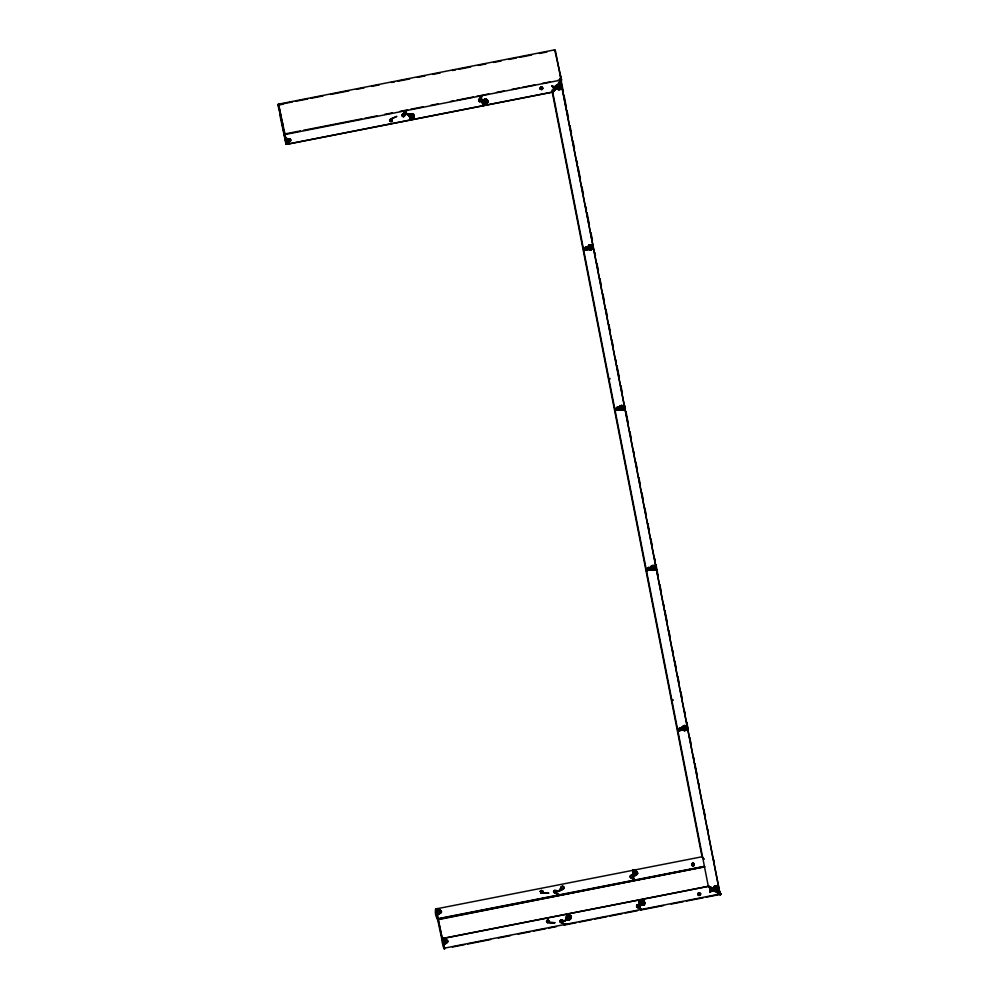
<?xml version="1.0" encoding="UTF-8"?>
<svg xmlns="http://www.w3.org/2000/svg" width="999" height="999" viewBox="0 0 999 999"><rect width="100%" height="100%" fill="white"/><g stroke="black" fill="none" stroke-linecap="round" stroke-linejoin="round"><path stroke-width="1.5" d="M485.439 99.65L487.337 100.637L487.524 102.76L486.538 103.834L483.791 103.409L485.064 99.688L486.55 101.798L485.589 102.76L484.19 100.462L485.789 100.549C487.387 103.584 478.708 103.284 484.715 99.251C491.845 98.676 484.59 108.804 482.942 101.698C489.835 96.179 487.524 109.291 483.179 101.848C484.303 95.916 491.158 103.584 485.264 104.046C480.194 103.159 485.901 96.591 487.637 101.311C482.13 109.278 482.854 93.431 486.226 102.41L485.177 102.76L484.115 101.111C484.79 97.59 488.499 102.735 485.189 102.835L484.053 100.137L487.637 101.311M644.205 901.036L642.732 903.745L641.146 902.559C647.889 898.9 638.186 908.665 642.182 900.898C646.453 903.158 639.223 905.181 641.857 901.435C644.605 901.11 645.829 904.132 643.056 905.219C633.054 903.745 648.801 894.642 641.395 905.144M651.036 567.569L652.672 567.869L652.11 568.668C649.625 568.768 651.71 566.108 653.134 565.996C651.098 573.726 653.945 563.948 654.894 566.57C656.231 567.857 655.094 570.304 653.421 570.254C646.078 567.032 659.24 563.573 654.133 570.054C645.654 569.667 658.004 561.913 654.632 569.842C652.097 571.965 649.225 567.257 652.297 565.996C654.407 564.485 653.084 569.38 654.033 568.194C655.369 566.096 651.523 566.196 652.022 567.844L653.084 569.143L651.336 569.817L648.788 567.37L646.503 570.766L650.349 569.13L652.622 570.354L654.645 569.954L655.644 568.868L653.458 566.982L651.872 567.157L652.584 566.071C655.506 566.021 653.184 571.278 651.997 567.732C652.097 563.898 656.368 568.306 653.171 569.068C650.386 568.881 653.621 564.348 653.92 567.207C654.457 571.453 649.313 565.896 655.057 566.158L653.146 567.569L651.773 565.659M487.524 102.447L484.403 102.135L486.451 103.534L486.051 102.41C487.262 97.74 482.117 102.235 485.739 102.398L486.401 100.849L484.865 100L484.153 100.924L485.077 102.298C488.861 98.377 480.669 101.611 486.126 102.422C486.725 104.608 486.338 96.254 486.088 102.085L483.341 102.76L483.716 103.584L483.341 102.76L485.814 99.675L486.488 101.848L485.277 102.697L486.501 101.361L487.649 102.41L486.051 102.298L485.951 99.101L484.19 101.399L485.589 102.76L482.942 101.698M640.047 901.685C638.923 902.884 642.107 901.66 641.708 903.645C642.981 902.434 644.58 905.918 642.569 903.72L641.208 902.934L641.52 901.298L643.456 902.484C640.159 905.743 641.957 897.477 644.005 902.035L642.195 903.208L639.884 902.434L640.147 904.07C641.395 895.466 648.388 906.655 641.021 904.957C639.085 903.633 640.821 899.325 642.532 902.621C645.766 900.673 636.65 901.56 640.871 904.595C642.157 905.818 644.542 904.919 644.667 903.158C643.506 896.64 636.101 905.444 642.981 903.071C644.617 901.423 641.008 899.924 641.071 902.234L642.145 903.958C644.967 898.938 638.948 904.982 643.456 902.959L643.319 901.797C632.854 900.823 648.925 910.638 643.718 900.636M642.394 900.773L642.719 901.36C640.946 900.261 640.859 904.083 642.782 903.883L643.381 902.06L642.182 900.898C640.484 902.547 644.542 907.354 640.297 903.883C642.27 903.071 640.359 900.773 642.844 901.098L643.319 902.921L640.509 903.546L640.846 904.12C643.93 904.919 644.979 902.646 642.332 905.019C643.456 905.231 645.953 901.11 643.319 901.947C641.37 900.174 640.571 904.882 643.044 903.208L642.769 900.798L643.506 902.921L642.694 903.508C640.384 903.87 641.37 901.073 643.131 900.886L642.544 903.883L641.37 903.408L641.383 900.336L643.344 901.947L641.52 904.794C638.711 903.833 642.207 903.208 641.233 901.523L643.344 901.91L642.307 903.745L641.146 901.835L643.481 901.036L642.457 902.509M486.663 99.4L485.989 100.449C483.254 99.276 480.144 100.612 486.476 101.224L486.051 102.41L484.752 102.522L484.428 99.213C489.398 102.797 482.455 102.447 485.539 100.337C488.224 103.222 482.292 102.672 485.214 99.775C487.912 100.499 484.915 104.758 484.29 101.249C484.89 99.888 488.186 100.624 487.425 102.185C486.813 103.509 485.139 105.22 483.578 103.059C487.987 101.036 484.802 99.151 483.254 102.46M566.758 918.493C564.972 915.733 570.167 914.372 569.53 917.507C566.495 919.829 568.468 912.312 569.755 917.781L569.405 918.193C564.148 917.606 571.565 912.524 570.953 917.994C569.855 921.99 564.085 917.906 567.494 915.559C577.122 914.984 564.647 924.787 567.082 915.983C576.735 912.849 565.584 926.747 566.645 915.771C569.642 911.962 573.813 919.092 568.993 919.779C564.622 918.68 569.293 917.282 570.941 915.996M591.758 245.279L592.869 248.426L590.809 249.7L590.372 248.401C582.767 243.494 599.113 245.841 590.372 249.663C588.374 247.327 587.849 245.092 588.673 249.038C591.708 251.785 593.119 246.741 589.61 248.651C585.164 239.373 600.024 251.398 588.523 249.275L586.001 246.915L583.716 250.312L589.922 248.976L588.886 247.74A1.548 1.523 -12 0 1 590.109 245.941C594.03 242.757 589.16 249.9 590.372 249.663C592.944 247.165 588.948 243.669 589.385 247.952L589.797 248.376C593.781 248.077 590.621 243.082 588.448 246.603C587.35 249.288 591.058 251.248 589.947 247.153M589.785 246.903C590.921 245.404 594.942 248.202 591.508 247.34L590.359 245.617C586.675 247.502 593.344 249.8 590.771 246.366C591.133 243.381 588.923 248.264 589.273 246.116C591.595 244.43 594.205 248.863 591.271 249.425C588.548 250.225 586.363 245.042 588.548 249.363L589.235 248.439M640.297 903.883L643.044 903.208L642.944 901.298L641.495 901.135C643.244 900.449 643.531 905.743 641.108 902.359L639.897 902.809L640.084 901.66M653.171 569.455L651.311 569.717C648.451 567.956 654.957 565.871 654.407 567.045C654.32 569.742 649.05 571.166 647.714 569.055L647.752 568.269L646.503 570.766L650.374 569.23L650.087 567.807L648.788 567.37L646.478 570.666L650.374 569.23C649.1 563.96 658.466 564.86 654.72 569.418C651.048 568.618 657.255 564.635 654.382 569.343L651.236 569.118M652.534 565.322C649.862 568.993 655.619 567.619 652.946 568.893C649.45 566.633 656.231 565.197 653.733 568.456L653.471 568.931C651.298 568.831 654.994 568.581 655.344 566.633L655.644 568.868L652.247 568.531L652.846 565.896C656.031 568.406 652.16 569.705 651.011 566.483M412.362 118.506C407.767 116.771 414.123 111.101 411.825 116.92L409.553 115.946L410.964 117.358C420.229 118.332 406.456 109.84 410.552 118.169C416.108 120.454 413.524 110.577 409.79 115.247C408.678 117.033 410.951 119.256 412.699 118.319C414.36 118.082 408.366 119.156 410.489 116.184C412.924 109.715 416.059 121.965 409.802 117.37M410.239 114.66L412.187 114.548L412.699 116.696C410.314 118.956 409.865 112.338 412.662 114.997C410.789 115.26 413.511 113.911 411.95 117.295L410.626 115.447L413.224 114.023C409.727 117.42 410.564 112.537 412.787 116.658C409.478 118.831 411.213 111.751 412.787 115.909L411.538 117.295L409.902 114.286L412.35 114.71L413.062 117.845L410.901 118.144L412.674 115.247C411.388 112.45 408.404 116.284 410.214 117.832C414.086 118.844 413.923 114.485 410.964 117.358L409.578 114.735M409.79 115.247C411.875 114.947 414.26 114.698 411.001 117.033C415.472 115.31 408.054 113.761 411.825 116.92L412.637 114.91L411.338 114.348C409.602 115.584 411.663 118.406 412.749 115.584L412.637 114.91C403.596 116.858 419.68 117.595 410.552 114.985C410.701 119.518 414.922 113.649 410.626 115.447C411.563 120.267 414.41 112.887 410.614 115.172C411.576 118.881 414.772 112.725 412.974 116.034M560.451 89.161C555.344 87.263 558.641 91.234 560.963 88.624C563.611 83.379 553.271 85.639 558.216 88.424C564.21 82.542 550.973 90.272 560.289 89.211C563.299 87.013 557.592 83.154 556.705 86.101C554.42 92.482 565.284 87.575 559.39 87.288C558.891 90.022 556.318 85.639 558.803 85.714C561.688 86.95 558.816 88.461 557.192 88.599C557.642 86.726 561.388 88.561 559.602 85.989C555.943 84.815 560.139 91.046 560.589 85.177C557.28 85.752 555.132 89.648 559.802 89.523C563.748 88.599 559.615 83.004 559.939 87.825M567.357 919.03C567.357 916.92 568.344 913.748 569.755 917.02L569.542 917.507C561.9 918.206 574.587 912.724 568.144 918.218L567.582 916.395L569.18 915.621L570.729 917.781L570.279 918.78L566.683 918.393M623.651 409.053L622.677 408.641L621.228 410.127L620.004 409.078L621.116 406.83L623.663 405.931C619.592 404.47 619.168 412.162 623.364 409.428C626.261 406.705 620.267 403.571 619.592 407.467C619.043 411.151 625.299 410.439 623.9 406.968C617.969 404.495 625.736 412.475 619.917 409.503L619.005 408.204C630.993 401.411 614.285 413.461 622.539 408.316C623.364 404.907 621.952 407.704 620.779 407.692C620.504 403.671 620.829 410.801 622.789 408.266C622.477 403.621 619.73 408.928 620.953 409.665C624.2 411.076 625.324 405.881 621.415 406.868L622.127 407.467L623.251 406.63L623.651 409.053C617.744 409.228 621.228 408.304 623.663 405.931L624.263 408.641C619.805 413.836 618.094 402.859 623.638 406.73C623.95 409.602 621.241 411.101 619.53 408.404C617.682 405.981 623.763 410.077 622.714 406.768L621.303 406.156M622.127 407.467C621.99 403.246 618.818 408.841 622.564 407.604C621.803 404.458 623.513 407.642 621.578 408.828C618.781 405.981 624.3 406.543 621.528 406.406C617.869 408.379 625.349 408.141 622.989 409.115C622.777 404.558 620.329 407.367 620.441 409.428M643.806 904.744L641.221 902.871C641.083 899.512 644.855 902.871 641.77 903.009M715.346 891.245L710.826 890.146L710.851 888.198L709.852 892.332L712.674 890.221L720.079 894.23L720.991 893.805L720.217 894.917C722.452 894.392 716.895 893.019 717.494 888.036L716.283 889.922L713.224 889.347L713.498 887.974L716.021 889.035L717.544 886.3C710.539 888.698 722.027 889.098 715.684 890.671C711.3 888.024 719.779 884.952 715.646 889.46L715.184 889.21C719.767 882.929 718.543 895.766 713.136 888.685A1.374 1.361 -12 0 0 711.775 887.786L708.266 885.988L711.8 887.886A1.374 1.361 -12 0 1 713.149 888.785M706.355 897.139L720.129 894.442C719.08 892.544 710.039 888.173 716.071 886.8C718.843 888.923 711.113 891.42 714.06 886.563L718.293 887.611L715.409 890.808L713.511 888.348L716.408 889.185C718.331 891.395 714.897 891.083 714.148 889.722C714.909 889.385 715.946 886.962 714.21 887.124C712.187 889.447 716.458 891.782 717.831 889.722C718.231 888.011 715.946 884.49 714.01 887.437C715.247 889.297 718.443 890.284 716.495 889.809C718.905 890.484 718.468 887.012 716.907 886.425M410.414 114.798L410.689 115.297C414.335 114.048 411.238 119.043 410.689 115.572L411.313 115.285C415.084 118.019 407.654 115.497 412.562 114.873C410.901 119.543 410.227 111.813 412.787 116.071L410.389 116.621L410.302 115.172L412.013 118.244C412.4 114.011 412.425 113.836 411.451 118.269L410.689 115.572L412.475 115.322C413.736 117.757 409.715 117.358 410.614 115.172C414.398 113.112 410.439 119.43 412.874 116.234L411.226 114.46L410.552 115.984C417.644 117.258 403.721 110.14 404.67 115.872L402.909 116.621L402.048 114.91L403.109 114.098L404.42 114.535L406.493 110.789L403.633 116.758L404.657 115.772M590.347 248.526C592.969 247.14 588.511 246.216 590.459 245.966C591.883 245.879 590.809 248.476 589.447 247.44C589.123 241.883 595.679 251.473 590.434 247.977L588.186 248.714L587.924 247.078L587.587 248.776M685.876 730.169C683.753 731.455 680.918 728.146 683.915 727.272C687.624 725.549 683.803 731.842 683.428 727.484C684.952 725.174 686.388 728.945 684.515 729.195C682.979 728.92 683.453 725.137 685.439 726.822C685.264 730.082 686.051 727.235 684.278 726.223C679.557 727.01 684.952 733.403 687.037 729.095C688.236 724.312 680.719 724.962 681.768 729.445L681.368 730.032L682.105 727.747C690.784 731.293 682.567 720.604 682.704 729.944C686.862 733.254 688.373 724.5 683.778 726.385C678.034 733.016 691.558 726.96 684.203 727.309C681.855 732.941 690.846 727.921 684.24 726.211L685.239 726.673L686.363 729.919M682.155 727.359C680.331 731.518 690.396 730.107 685.389 726.748C679.095 726.548 686.862 727.697 686.5 729.22C687.899 724.287 680.394 729.482 685.476 727.809C678.983 725.861 686.563 734.352 684.415 726.71L683.503 726.947M483.004 102.572L484.253 101.811L485.189 102.835L486.051 102.41L486.451 101.136L485.477 99.95C481.268 105.594 490.472 98.726 484.415 100.999L484.415 102.285L485.502 102.373L486.451 101.149L483.553 100.687L486.088 103.684L484.552 103.684C483.029 99.55 488.436 100.212 484.727 102.447L484.178 100.712L485.239 99.85L487.325 102.785M589.697 246.066L590.996 245.479L591.858 246.403C591.97 244.83 592.644 250.886 590.259 249.8C592.719 248.614 587.225 247.952 583.703 250.225L585.364 247.228L586.738 247.053M682.841 729.083C683.853 730.082 684.44 725.973 684.527 726.285L682.192 728.508M592.245 245.679L590.122 248.426L589.248 247.465L590.384 245.766L592.682 247.989L592.232 246.254M620.766 406.143C621.64 412.812 623.101 402.147 623.688 407.904L623.588 408.354M622.077 410.177L620.816 406.393C625.224 404.558 618.044 408.404 622.302 408.266C623.289 404.495 617.37 407.105 621.003 409.852M654.108 566.733C654.083 570.829 654.058 564.984 652.16 566.982C654.133 566.183 655.044 567.769 652.734 567.032C650.836 565.884 656.755 567.332 652.747 567.932C650.574 565.459 655.169 566.645 655.419 567.519M652.472 566.558L654.108 566.982L655.257 569.38L653.458 569.992L651.985 566.995C653.496 563.973 655.881 569.954 652.359 568.531L652.472 566.558L653.758 566.308M685.214 726.523L685.114 729.058L683.566 728.621L683.491 727.484L684.74 726.76C684.34 733.878 682.742 721.678 685.264 727.147C675.936 727.859 690.134 727.534 683.778 730.306M716.008 888.561C718.855 885.813 714.31 890.534 715.396 886.95C719.742 888.061 711.338 890.584 715.434 886.325M592.245 249.001C586.226 252.722 590.784 240.459 591.458 249.3M413.062 117.845L411.338 116.346L409.64 117.033L411.064 118.082C416.308 118.244 408.316 111.876 411.875 117.22C412.599 109.266 408.928 122.04 412.762 115.372L411.226 114.46L410.502 115.747L412.375 116.321L412.175 114.41C414.385 117.982 409.14 116.621 411.326 114.86C414.772 116.696 408.229 115.484 412.774 115.534C411.251 121.816 417.27 114.048 411.9 113.624C407.717 113.349 409.066 120.255 412.837 118.419M566.321 916.37C570.417 916.732 573.001 915.521 568.219 915.758C565.359 916.97 570.654 919.942 569.63 916.37C562.612 914.859 573.389 922.302 568.294 915.471L569.692 916.595L568.993 919.779M487.425 102.185L484.453 101.836L485.214 99.775C483.553 104.495 486.426 99.001 486.988 101.374C488.411 105.882 482.155 95.392 484.54 102.248L483.878 103.322L485.626 102.572C487.412 98.339 481.918 101.249 486.538 103.834M487.462 100.225C485.814 101.349 484.29 98.851 484.14 101.711C486.95 104.77 485.589 98.214 486.413 101.286C486.176 103.459 483.616 102.235 484.802 100.712L487.624 100.574M642.994 904.919L641.171 901.985L642.569 901.173L641.146 901.835L641.221 902.871L642.969 903.009L642.432 901.073L640.908 902.309L640.309 905.993L638.111 907.567L636.788 907.042L636.925 905.119L638.885 905.331L639.123 899.962L642.894 901.448L644.043 904.195L640.996 903.271C642.469 897.264 642.769 906.305 643.456 902.959C648.114 902.959 639.697 900.998 642.956 901.573C646.091 898.95 640.084 904.033 641.695 901.56C645.254 900.349 640.771 905.519 640.109 903.546M411.838 117.645L412.787 116.071L411.813 114.635C408.653 117.657 415.247 116.171 410.989 114.398C411.488 113.486 413.986 118.119 410.664 116.433L409.49 116.883M485.926 103.147L486.6 103.134L485.839 104.083L485.502 102.647M590.496 248.414L590.372 249.663L589.61 248.651M653.933 566.533L652.559 566.945C651.173 568.306 654.67 569.243 653.87 566.845C649.899 566.321 651.473 571.678 654.258 569.742C652.659 565.646 656.955 570.267 653.821 568.344L654.108 566.982C649.575 566.545 654.832 571.253 655.519 567.157L650.799 566.995C652.384 569.093 655.893 568.069 652.572 566.583C655.606 565.571 650.973 570.879 654.657 565.759M686.026 727.085L686.438 729.495C684.864 730.731 681.056 727.472 683.054 729.794C688.398 731.143 683.553 727.235 682.329 728.87L684.602 729.045L684.715 730.469L686.688 729.208L685.364 727.934L684.003 729.133L683.366 726.585M713.91 889.422L714.285 890.246L715.833 888.885L716.108 890.696L714.148 889.722L715.097 886.85L716.57 886.9L716.97 888.011L714.847 888.586L714.809 887.312L716.408 886.737L715.446 886.65M561.376 86.863C556.918 87.487 558.316 90.809 560.002 86.551C557.854 82.467 556.568 89.535 558.99 89.435C561.363 89.698 559.602 84.353 557.892 85.852C559.577 90.01 555.694 82.393 558.691 88.337L561.038 87.725L560.988 87C560.152 84.927 555.993 84.952 557.155 87.962C563.886 93.107 560.851 79.808 556.243 87.962A1.374 1.361 -12 0 1 555.357 89.398L552.784 92.395L555.332 89.298A1.374 1.361 -12 0 0 556.243 87.962L557.092 85.439L558.404 84.628L561.251 87.949L559.527 87.762L559.477 85.564L556.593 86.463L557.867 88.312A1.548 1.523 -12 0 0 560.551 87.013C561.301 83.317 554.72 86.101 557.267 88.749M621.278 405.744C620.941 405.931 622.951 408.753 621.141 406.593C625.536 407.692 618.206 409.14 621.59 406.243A1.548 1.523 -12 0 1 623.339 407.455L624.275 408.741L615.109 410.539L616.77 407.542L618.131 407.28L619.03 408.304L621.665 406.581L622.752 406.668L621.503 410.002L623.364 409.428M486.176 99.763C485.989 101.861 485.551 98.689 484.415 100.624L483.966 101.274L482.317 99.588L484.415 100.624C483.466 104.096 488.274 100.862 485.077 100.112C484.128 102.972 484.253 101.823 485.077 100.262A1.548 1.523 -12 0 1 486.938 101.473A1.548 1.523 -12 0 1 485.714 103.259L484.24 102.685L482.317 99.588L479.682 98.963L478.633 99.863L479.495 101.573L481.243 100.724L483.491 105.607L486.413 102.822L483.516 105.707L483.891 101.973L484.915 103.209L483.516 105.707L484.24 102.685M568.668 916.945C571.728 911.363 561.75 924.35 570.729 917.781L570.829 916.558L567.357 915.733L569.405 919.692L567.844 917.744C566.695 915.721 570.779 915.034 569.58 917.394C567.257 919.704 566.945 914.01 569.555 916.108C571.178 918.98 566.246 917.831 567.956 916.295C571.49 914.572 567.932 918.618 568.968 915.871M643.356 903.408C641.071 905.144 640.759 899.787 643.156 901.448C645.541 903.333 643.668 902.846 641.183 902.721L641.995 901.323A1.548 1.523 -12 0 1 643.88 902.497C646.465 903.645 639.547 903.995 641.52 901.298M484.54 100.275C483.354 103.247 486.038 97.977 486.213 101.536C484.802 104.108 483.204 98.052 486.451 101.136L484.428 102.21L486.038 103.809M587.999 248.339L588.011 247.839C590.047 244.243 592.807 249.038 589.148 247.04C589.972 244.58 592.419 247.502 589.31 246.815C590.259 249.226 592.157 247.814 590.996 245.829L590.621 245.417C598.438 251.848 583.916 241.483 591.033 248.014M639.959 903.695L639.972 903.196C641.283 903.021 644.942 903.084 644.417 901.348L642.981 902.234L643.181 903.533C639.36 903.858 643.194 899.05 643.443 903.096C642.856 904.582 640.646 903.183 641.458 901.248M710.826 890.146L710.514 888.785M558.329 89.535L557.929 87.999C557.567 83.966 561.7 87.325 558.466 87.562C556.505 82.268 563.811 90.434 559.602 85.989L560.277 84.94M567.869 919.267L568.681 918.231C571.928 916.458 565.909 914.647 568.269 917.594C571.828 919.117 567.257 912.961 567.669 917.619L569.268 918.031L569.555 916.108L568.706 915.671L567.569 917.157L569.617 917.894L569.143 915.534L569.455 917.919L568.019 917.681L567.532 916.17L569.817 916.895L567.869 919.267L570.017 918.968C569.18 914.297 568.381 916.358 566.57 918.044M683.453 726.785C683.179 730.306 686.575 727.309 684.952 727.035C685.726 729.657 683.304 728.009 682.267 726.997M485.064 99.688L486.288 101.748L484.827 102.085C483.429 99.925 486.413 100.911 487.25 99.912M715.784 888.798C714.497 883.341 718.756 892.132 715.209 887.886C713.711 884.615 720.267 887.587 717.632 888.76C712.487 890.696 714.997 888.735 718.343 887.986M290.784 139.91L287.462 144.218L288.973 141.458L290.721 140.609L289.872 138.886L288.549 139.248L286.076 144.243L279.832 114.873M392.307 120.055L392.257 120.767L391.383 118.943L392.307 120.055L391.208 121.653L389.585 120.504L390.671 118.906L396.865 116.371L389.647 119.892M439.073 912.674L436.438 908.94L439.647 912.974L441.408 912.212L440.547 910.401C432.492 903.133 435.452 919.879 438.499 919.205L704.707 866.907M444.73 948.538L443.568 944.642C452.547 941.033 444.543 939.522 442.207 938.398L435.989 909.177L438.761 912.05M541.146 893.031L542.519 892.856L542.969 891.57L541.333 890.421L540.297 891.308L541.171 893.131L548.563 893.168L541.171 893.131L540.297 891.308M546.853 922.252L554.857 922.776L548.813 922.464L549.25 921.09L547.627 920.029L546.59 920.916L547.44 922.639L554.845 922.676M589.335 246.366C590.821 250.874 590.309 244.83 591.77 245.779M644.667 902.796L644.392 903.308C640.284 905.144 645.691 900.911 641.37 901.797L640.921 902.397L639.123 899.962L639.123 906.58L641.008 909.552L639.173 905.881L642.657 904.295A1.548 1.523 -12 0 0 643.88 902.497L643.793 901.235M685.239 726.673L683.516 727.035L683.728 730.119L682.692 729.407L683.591 727.759L686.638 729.595L684.964 728.533L684.502 730.244C686.151 728.109 684.814 724.025 684.839 727.559C682.754 730.157 687.012 727.022 684.253 726.635A1.548 1.523 -12 0 0 683.066 728.408L682.729 730.032L680.007 730.306L679.083 729.195L679.557 727.996L680.906 727.734L682.729 730.032L684.565 729.67M714.023 889.56L716.283 889.922L717.307 892.032L713.136 888.685L715.097 887.262C718.156 886.125 716.683 891.046 714.622 890.496L714.148 889.722M286.026 144.018L278.546 104.158L554.183 49.95L555.419 50.787L563.386 92.033M563.873 888.148L563.448 888.898L563.936 887.362L562.125 886.163L558.891 891.133L555.232 893.006L553.596 891.845L554.682 890.246L558.878 891.046C569.168 885.576 559.677 891.97 556.293 891.308L555.869 892.694M637.587 872.889L637.549 873.763C637.749 874.762 637.062 868.993 632.842 870.354L632.592 875.736L634.715 879.944L632.829 876.972L632.842 870.354L634.627 872.789L634.015 876.385L631.818 877.959L630.506 877.522L630.232 876.098L631.268 875.199L633.99 876.285L637.087 874.337L634.902 874.187L632.817 870.266L635.776 871.69L634.615 872.701L633.99 876.285L631.98 875.249L630.631 875.511L630.307 877.11L630.257 876.185M558.816 87.687C555.444 88.099 558.166 84.528 560.114 87.113L561.313 87.213M412.699 116.696C411.513 112.7 411.089 118.918 410.726 115.709C412.038 113.087 409.415 117.944 412.125 116.571C413.973 114.785 408.816 114.56 411.301 116.721C408.803 115.609 414.485 114.523 410.964 114.773M411.925 117.058C410.239 113.874 410.377 117.008 412.649 115.959C412.774 114.011 409.802 115.135 411.401 116.821M644.492 903.571L642.195 901.398L641.333 901.885L641.72 903.72L641.233 901.523L642.432 901.073C644.193 905.269 640.371 902.259 639.11 899.874L641.221 903.895M639.884 902.434L639.972 903.196M682.592 727.26C683.516 730.144 683.853 726.723 685.114 726.81M277.934 105.22L278.546 104.158L277.934 105.22L280.382 114.922M590.421 249.313C589.11 248.214 592.569 246.853 590.784 245.529M686.4 727.622L684.889 728.908L686.7 728.883L684.29 730.444L684.665 729.607C687 730.644 685.851 726.36 683.903 726.498M410.989 114.398L410.876 116.633L412.787 116.296C412.212 113.062 410.889 115.834 410.189 115.597L411.713 114.398L412.674 115.247L412.375 116.733M570.829 918.343L567.095 919.005L567.257 916.295L569.218 915.996C568.706 920.341 567.02 912.736 569.742 917.444C566.77 919.33 567.644 912.574 569.33 916.72L569.53 917.507L567.907 917.731L567.444 916.607L568.693 915.446C570.279 916.283 569.405 919.217 567.594 917.507L568.681 915.521L571.016 917.631M284.203 134.69L561.563 79.932L560.414 79.296L720.167 894.654M570.866 916.008L570.579 915.534C566.745 923.775 567.357 909.365 570.017 918.968M653.658 565.297C652.846 575.237 651.51 560.564 654.632 569.842M567.956 915.521L567.632 917.282L569.343 917.444L569.767 916.807L567.956 915.833M486.9 101.836L484.527 102.035L484.815 99.925M568.419 919.38C567.557 917.569 571.216 917.619 568.793 916.058C565.821 916.42 570.579 919.28 567.569 917.394C569.018 913.523 565.659 920.254 570.154 919.217M570.941 916.907L570.217 917.432C565.671 919.555 571.965 916.632 568.344 916.195C566.995 919.192 570.254 917.244 566.445 918.006L569.243 915.933L569.393 918.131C562.524 914.222 575.099 917.694 567.519 917.107L569.48 915.359L567.857 916.033L568.131 917.257L566.495 917.319M643.768 903.408L644.305 904.207L644.343 902.584C640.684 900.411 640.859 901.061 642.307 903.745M411.526 116.458C414.185 116.084 410.152 113.861 413.948 116.521C414.847 113.174 408.803 115.372 411.8 116.846L412.587 115.022C407.642 116.583 415.384 116.396 411.326 114.86C410.077 119.38 414.86 113.636 410.639 115.347L409.965 117.557L411.65 116.771M557.092 85.439L556.705 86.101L559.065 87.837L559.777 85.302L560.264 85.926L557.479 88.861L558.528 88.074L559.802 89.523L560.726 88.911L560.164 81.481L561.563 79.932L554.732 50L554.27 50.474M570.729 917.781C566.808 913.935 568.643 921.303 569.118 915.271L567.469 916.945C570.704 916.907 568.081 919.142 569.318 916.37L567.582 917.244L568.443 918.193L570.417 915.946M713.885 888.436C714.872 886.837 716.82 888.086 717.307 888.223C715.072 882.641 717.969 891.333 714.922 888.785M642.22 905.319L643.319 902.921C637.924 896.228 644.954 909.078 642.02 901.148L641.146 901.585M485.177 102.76L484.215 100.986L485.477 100.2M485.202 101.91C488.036 100.999 483.379 99.575 482.929 101.311C485.889 99.65 487.524 102.535 484.215 101.523C486.913 98.264 485.714 104.57 483.566 103.122M644.392 903.308C638.473 897.676 645.579 909.839 640.159 902.846M568.443 917.944L569.492 916.957L568.618 915.758C567.232 917.119 568.044 918.643 568.044 916.682C570.417 917.057 570.104 917.419 567.732 915.996L567.882 917.432C568.656 918.755 567.981 914.147 568.106 918.069M389.897 121.129L391.208 121.653L392.232 120.667L390.484 121.516L389.635 119.793M402.023 115.36L402.335 116.321M404.395 114.448L407.192 114.348L410.589 117.145L410.289 115.659M483.903 102.06L484.39 100.524L485.839 100.774C479.92 103.097 491.458 101.199 484.14 101.211C488.186 99.276 482.267 100.762 484.99 102.01M484.902 100.312C482.829 105.295 489.572 99.301 483.379 101.011M441.408 912.212L441.446 911.425M447.44 940.496L445.479 940.271L445.054 941.657L446.665 942.719L447.689 941.732M447.702 941.82L447.739 941.033M557.867 88.312L558.316 85.327M584.989 247.902L585.239 249.238L586.55 249.675L588.548 249.363L588.886 247.74M542.919 892.269L542.519 892.856L542.957 891.483M591.92 247.14L591.008 248.876L592.882 248.514L591.92 247.14A1.548 1.523 -12 0 0 590.109 245.941L589.422 244.98L589.772 246.716L588.149 248.189L588.523 249.275L590.397 249.001M546.565 921.715L546.99 920.341L548.364 920.166M549.213 921.877L548.339 920.067M556.318 891.408L555.993 890.683L556.268 892.107L556.293 891.308M561.401 886.513L560.901 887.961L562.737 889.247L561.276 888.76L560.963 887.174L562.949 886.313M563.898 888.236L563.586 886.65M561.688 919.904L562.612 921.016L565.184 920.741L567.27 916.87L567.557 918.368L569.005 918.755L562.562 921.715L561.688 919.904L559.939 920.753L560.214 922.177L565.909 924.4L560.214 922.177L559.939 920.753L561.713 919.992M620.829 410.002L621.578 408.204L619.005 408.204L617.931 409.902L616.633 409.465L616.358 408.042L617.232 409.852L621.765 409.14M622.827 408.903L623.314 407.367A1.548 1.523 -12 0 0 621.503 406.168L620.978 407.155L619.83 406.768M622.989 409.115C623.264 410.502 621.578 408.816 623.264 408.154L623.339 407.455M647.714 569.055L647.752 568.269M650.973 567.932C652.459 569.792 654.72 571.515 654.707 567.582A1.548 1.523 -12 0 0 652.896 566.396L652.197 568.056L653.458 567.944M632.854 877.06L632.904 876.36M679.108 729.282L679.145 728.483L677.896 730.981L687.062 729.183L686.101 727.809A1.548 1.523 -12 0 0 684.29 726.623C682.055 727.547 687.037 726.473 684.802 728.109M685.189 729.557L686.101 727.809M693.393 863.186L694.005 863.673L692.682 863.136L691.633 864.035L691.92 865.459L693.219 865.896C695.092 865.971 693.593 862.112 694.293 864.535L693.98 863.573M694.293 864.21L693.855 865.584L692.507 865.846L691.633 864.035M715.484 889.872L714.048 889.884L714.76 886.625L717.369 886.925L718.169 888.71M714.21 887.124L714.809 887.924C715.209 890.671 713.923 886.338 716.37 886.5C716.733 887.999 716.32 891.982 717.082 890.171C717.182 885.189 714.959 888.198 713.511 888.348L713.136 888.685M568.369 915.284C572.015 921.777 563.898 913.96 569.817 916.882L569.243 916.133L569.043 917.07M622.802 409.802C624.65 406.78 616.77 404.133 621.902 408.366C622.177 400.075 619.73 413.936 622.477 406.63L620.679 407.53C623.763 410.202 621.902 405.032 620.067 406.543M654.183 565.471L653.696 566.62C654.982 568.543 652.285 569.555 651.985 567.357L652.834 566.333L653.958 566.683L651.972 567.295L653.608 566.346L653.671 567.607L654.12 567.107L652.185 566.72L652.022 567.844L653.783 568.631L654.283 567.782L652.896 570.004M571.041 916.545L569.505 917.357C569.929 913.91 568.831 919.917 567.582 916.57C569.867 914.073 568.468 917.706 566.533 915.858L569.218 915.996L569.542 917.507L568.768 917.881C565.334 916.058 572.327 916.483 568.019 917.681M559.065 87.987C556.281 87.437 559.103 84.665 561.338 86.488L560.114 87.113L558.678 85.227M556.605 88.112L557.367 85.165L558.029 84.753L558.841 85.814C560.901 85.477 559.353 88.024 558.641 86.413C556.793 86.114 559.053 88.599 557.779 86.888C558.429 83.454 561.625 87.637 558.416 88.087L558.291 85.964M589.622 246.066C592.607 245.442 590.796 249.75 589.248 247.465C589.26 246.753 590.172 248.813 592.669 247.852L592.869 248.426C592.482 249.962 589.123 248.289 591.695 249.5M592.769 247.09C589.497 243.456 591.733 250.125 592.619 248.052C590.084 248.639 592.357 246.453 589.323 248.227M566.87 915.409C569.13 915.921 567.819 916.495 566.92 918.68C569.43 915.471 567.057 915.371 568.356 918.118M683.478 726.323C682.866 730.281 688.024 727.11 685.277 729.894M559.34 87.025C559.59 84.478 557.567 86.538 557.892 87.437C562.037 86.026 552.722 85.564 557.804 87.1L559.452 88.074C558.791 91.945 561.288 84.828 558.229 85.839C560.589 87.138 559.215 85.402 557.554 86.239L558.254 88.112L558.591 86.014M587.862 247.103C589.248 242.907 590.958 246.99 592.457 245.991L592.732 246.716L591.508 247.34L589.885 245.492M653.458 569.992C656.181 565.509 649.912 566.683 652.397 569.105L654.907 569.58L654.07 568.868M284.865 134.59L285.577 138.237L288.399 141.159L287.1 144.193L278.546 104.158M685.214 730.244L683.778 728.159L681.817 728.746L681.48 728.034M683.99 728.758C681.942 728.721 686.575 725.411 684.065 726.523M716.645 888.261L716.021 889.035L714.735 887.911L717.232 886.6L717.082 890.171L715.896 890.459L716.395 888.723L717.757 890.134L716.658 890.346L716.408 889.185L716.658 890.346M590.709 248.152L591.47 247.14L590.759 245.791M684.927 728.471C681.593 728.546 686.563 729.282 685.426 727.334M558.279 86.314C561.388 84.99 558.404 88.287 560.102 89.498M590.709 249.538L590.971 246.291M713.586 888.735C715.559 887.874 715.696 885.888 718.244 888.748L715.808 888.498L714.435 889.984L715.284 890.271L716.071 889.31L713.711 889.085M480.394 99.013L481.206 99.9L481.618 96.029L478.658 99.95L478.921 101.286M558.978 85.552C555.931 86.925 562.412 85.877 558.891 88.299M568.943 916.27C565.909 915.109 569.467 920.479 569.542 916.145C569.542 919.892 565.971 916.445 571.078 917.094M653.821 568.344L654.495 568.931L655.169 567.682L653.446 567.345L653.134 565.996M644.293 903.908L643.044 901.76C639.772 901.448 642.369 903.471 642.032 900.811M411.338 114.348C409.652 116.783 413.936 118.107 410.489 116.184L411.213 114.136M486.988 101.374L487.112 100.35M620.342 406.693L621.016 408.329L621.128 405.869M566.558 916.957L567.607 916.47A1.548 1.523 -12 0 1 570.054 916.57A1.548 1.523 -12 0 1 569.018 918.855L569.143 919.667L568.231 918.805A1.548 1.523 -12 0 1 567.532 916.408C570.641 916.308 567.345 915.958 567.981 917.269M652.822 566.171L651.398 567.482L651.835 566.346L654.894 566.57M485.489 100.125L484.39 100.812L485.089 104.083M590.571 244.805L589.135 246.928L589.772 247.402L591.67 245.167L591.133 246.915L592.444 248.689L590.809 249.7M653.396 566.321L652.147 566.146L654.283 567.569C654.295 569.492 650.137 568.369 650.749 567.145M412.687 114.236L412.787 116.658M592.432 247.952C593.581 246.441 589.148 245.692 589.385 247.952L588.586 248.826L588.149 248.189M445.367 942.282L443.069 938.386L708.029 886.338L710.876 888.298M556.006 890.771L554.045 890.559L553.721 892.157L553.646 891.145M622.414 406.381L620.541 406.543L621.465 406.031L620.591 407.23L621.553 408.666L622.439 408.641L622.852 407.068L622.939 407.892L622.439 406.593L620.554 406.618L622.564 406.468M568.294 915.471C566.096 916.92 571.603 916.408 568.681 918.231C566.271 917.906 569.255 914.722 568.144 916.095M591.046 247.402C591.233 249.4 588.074 246.828 590.072 245.966M567.37 919.242L567.919 918.481L566.808 917.294M651.847 569.867L652.397 569.105M641.033 904.782C645.354 903.695 640.784 899.587 641.833 903.433L643.943 902.497M622.19 406.044C623.538 408.491 619.542 408.641 621.003 406.118M653.895 566.383L653.221 568.281L654.283 568.256M412.088 115.946L411.363 114.997L412.275 115.135M559.39 87.725L558.216 87.887L557.155 86.226M561.076 85.764L559.552 85.877M412.187 116.995C413.336 112.188 408.791 118.094 411.526 115.11C409.677 113.799 414.56 116.371 411.313 116.471C410.814 111.626 412.887 118.769 412.575 115.559C409.74 117.657 409.99 114.985 412.112 114.71L413.574 115.659L413.611 117.532L413.873 115.822M485.152 102.422C483.553 102.46 484.727 98.689 486.176 100.749L486.65 100.387M590.209 248.214C592.769 246.453 589.21 248.926 589.435 246.666C591.021 244.106 590.784 247.902 592.594 248.351M641.021 904.957L640.834 904.445C640.409 900.161 644.23 902.771 642.182 900.898M654.045 567.132C651.847 567.494 652.822 565.409 652.31 567.345C652.934 569.867 655.019 568.056 653.771 566.683L652.16 566.982L652.846 565.896M568.331 916.47L569.867 917.269L569.517 915.996M714.847 888.186C714.66 888.186 715.709 885.251 718.094 889.11L715.684 890.671L715.222 886.588M713.436 887.999L715.159 887.649L714.647 886.051M621.053 407.792L621.253 406.356M621.753 407.342C622.427 405.532 622.976 407.505 621.565 406.556C619.417 408.816 623.301 408.953 622.365 406.081M642.457 901.248C643.656 900.936 642.407 903.133 641.845 901.21M622.901 409.49C621.066 407.13 621.977 411.076 622.864 409.515L622.827 407.03L620.928 406.83M592.869 248.426L591.408 247.677L589.547 249.7L587.162 249.275L583.703 250.225L587.562 248.689L587.187 249.363M623.95 406.406L622.901 407.28C622.14 410.202 622.614 405.232 622.901 407.555M622.102 408.042C619.143 408.316 620.516 408.141 621.653 410.189L622.864 409.515M640.908 902.309L639.11 899.874C645.029 900.074 640.646 905.032 641.171 901.985C645.204 901.16 641.308 905.057 640.446 901.023L643.181 902.06L642.856 902.659C644.268 901.248 639.198 902.434 642.569 903.72L643.056 904.807L641.795 905.269M484.328 101.399C485.726 103.459 487.312 100.774 484.915 100.237C486.75 100.449 482.879 101.723 484.79 100.137M558.204 87.687L558.491 85.527M641.882 903.308C642.769 903.333 640.122 902.584 643.081 901.91L642.694 903.508L643.031 901.847L639.934 902.047M485.576 99.038C482.629 103.334 488.761 100.175 485.876 102.11L486.413 101.923C485.976 98.039 485.989 104.995 483.091 100.562M567.444 917.307C568.743 917.032 566.208 916.108 569.542 917.507M641.52 904.794C643.681 904.857 643.493 898.925 641.495 903.358M686.7 728.895L685.988 728.721L686.75 727.509L685.951 726.448M592.757 247.477L591.783 249.101L590.784 247.852L589.223 249.525L588.299 248.326L588.648 246.229M642.045 905.206L641.982 903.283M485.252 104.196L486.476 101.224L484.852 101.061M718.318 888.373L716.745 888.348L714.435 890.022M410.614 116.209C410.939 115.36 411.338 113.649 411.7 115.822M557.679 84.927L557.817 87.05L558.978 88.174L558.541 89.373C557.142 89.448 557.167 87.35 558.379 88.774M651.673 569.205C653.621 570.279 654.033 568.506 652.722 570.042L651.573 569.617L652.11 568.668M641.895 904.944C639.66 904.607 641.733 902.584 641.895 904.944L643.468 904.632M622.439 408.641C620.966 408.104 621.353 407.442 622.24 408.516L624.125 406.93M622.152 406.93L622.602 407.367M484.902 103.122L483.491 105.607L481.006 99.488L481.618 96.029L479.058 99.363M567.882 917.082L568.181 915.584M485.876 102.373L486.413 100.949L484.99 100.549C483.941 103.546 483.991 99.9 485.839 100.899C484.802 101.736 486.663 100.062 485.439 101.811M567.444 916.607L568.518 917.731M652.484 565.996C651.173 567.607 655.731 570.092 651.56 566.608M641.37 903.408L641.695 901.56C639.56 898.913 642.544 903.72 642.919 900.224L643.506 902.734L642.694 903.508M621.565 406.556L620.541 406.543M568.031 919.592L568.881 918.181M561.238 86.114L559.964 86.364L560.114 87.113C559.677 84.341 559.565 89.161 557.779 86.888M568.843 917.706L569.717 916.433L568.681 918.231M569.343 919.392L568.693 918.181M654.058 568.581L653.958 567.657L654.969 569.692M714.76 886.625L717.994 887.399L717.831 889.722M589.223 249.525L588.498 247.465M588.948 248.351L589.323 246.266M621.415 408.054C622.652 407.892 623.026 407.043 622.227 406.63L620.804 407.829M412 114.748L412.537 116.359L412.662 114.997M716.271 889.834L717.432 888.823L719.567 891.595L719.218 893.306L718.893 891.632L719.555 891.495M622.34 407.954C619.055 405.919 620.716 409.478 621.703 406.868M654.208 569.03L655.644 568.868L653.771 569.243L655.356 567.282M485.177 99.038C483.429 102.173 486.725 101.623 485.502 102.373M720.079 894.23L720.878 894.155L719.567 891.595M685.189 728.396L683.316 728.146L683.865 726.735L685.077 726.685L686.85 728.521M486.113 101.374L484.453 101.836L485.377 103.896L483.578 103.059C485.277 103.259 484.428 102.635 486.088 103.684M642.22 903.071L641.121 902.047M591.021 249.8L591.283 248.414L591.358 249.063M640.209 902.484L641.833 903.146L640.334 902.134M558.216 86.501L557.804 87.1C558.891 87.662 557.092 84.915 558.853 88.149C561.588 86.626 554.17 88.287 558.179 87.388M619.255 407.33L621.515 405.157L624.025 406.393M616.308 408.741L615.109 410.539L619.942 409.59L620.279 407.954A1.548 1.523 -12 0 1 621.503 406.168L622.614 406.356M651.673 568.181L651.336 569.817L649.974 569.817L651.311 569.717L651.673 568.181A1.548 1.523 -12 0 1 652.896 566.396C653.895 566.82 652.609 565.684 652.372 567.382L653.446 567.345M682.379 728.646L682.667 727.522M684.527 726.285L682.554 727.846C686.113 726.011 682.891 727.022 685.351 727.21C684.652 727.322 682.929 725.886 683.865 728.321M643.418 904.657L643.344 901.91L641.745 901.26M619.954 405.806L621.003 406.518L620.629 407.617L621.902 407.867M590.434 247.977C587.649 250.836 590.509 247.465 589.323 246.166M589.123 246.553L591.096 249.45M621.79 408.579L621.003 408.878C619.143 406.556 619.605 407.717 621.503 408.429M684.902 726.31L683.428 727.484L682.442 726.648M557.654 87.7L560.963 88.624M714.023 889.797L714.522 887.362L717.719 888.311M642.507 901.448L641.146 902.422L643.156 903.371L642.707 901.373L641.208 902.871L641.833 903.433M483.653 103.209L483.953 100.699C483.628 103.159 484.752 100.662 484.64 101.886M412.45 118.569L413.211 118.219M590.397 246.403L589.472 247.54M486.001 100.961C485.651 103.134 487.799 100.262 484.915 100.237M653.021 568.581L654.333 567.994L654.158 566.933L652.359 567.682M643.568 904.257L643.044 901.76L641.233 901.523M485.739 100.587L486.326 99.226M589.31 245.654L588.698 246.428L590.996 246.216L591.321 244.98M685.501 725.661C684.09 728.433 684.377 726.011 684.69 726.723M642.569 901.173L643.281 900.349M683.915 726.872L684.752 725.474M641.695 901.56L642.532 900.161M650.711 567.544C650.686 572.052 655.406 566.346 653.608 566.346M715.396 887.162L714.897 887.686M568.693 915.858L567.494 916.832L568.106 917.769M642.132 902.01C639.31 902.634 644.73 903.046 643.356 901.972M589.972 249.238C587.312 246.79 588.236 249.263 589.909 248.301M412.3 116.908L412.225 114.698L410.864 114.76M715.659 887.499L716.92 887.487L716.246 888.985M683.628 727.459L684.352 726.523M290.347 141.284L288.998 141.558L285.577 138.237L288.124 139.735L287.462 144.218L552.435 92.158L554.32 89.273L553.571 87.575L557.355 84.853L553.983 87.113L553.808 88.961M685.739 730.144L686.4 729.595M486.014 100.325L484.79 99.088M558.041 89.56L558.528 88.074M714.997 890.683L715.484 889.197L714.622 890.496M411.875 117.22L413.486 117.482M622.24 408.391C620.666 409.428 623.925 406.531 621.353 408.329L622.464 407.58L622.265 406.531L622.764 407.417M655.344 566.633L653.696 566.62M715.209 887.886L714.772 886.687M685.589 730.244L684.79 730.194M716.37 888.66L717.082 888.648L715.371 889.21M621.878 408.291L621.753 408.366M569.455 917.582L569.605 916.033L568.793 916.058M559.652 87.275L560.064 86.613L558.678 85.714M653.496 568.256C650.948 567.819 653.071 568.756 654.095 568.106M653.621 568.456L652.647 568.231L651.835 570.042M653.671 567.607L653.533 566.945M588.311 248.389L589.897 247.427L588.486 246.853M622.215 406.118L621.553 406.231M684.115 730.207L685.014 728.97L685.626 729.969L685.089 727.871M567.544 916.857L568.194 917.257C566.508 916.857 569.03 915.309 567.782 916.495L566.858 916.27L568.231 915.921M412.3 115.847L412.025 115.172M569.48 917.669L569.28 916.071L569.605 917.082L568.493 917.582M412.749 115.921L411.813 114.972M559.827 85.939L559.64 87M558.404 84.628L557.367 85.165L558.941 86.176M683.653 727.634L683.691 726.997M620.741 406.368L620.903 406.019M440.996 912.711L437.275 915.034L439.185 910.676L441.158 910.888M446.665 942.719L443.568 944.642L445.504 940.371L446.853 940.109L443.081 938.486L442.507 939.197C447.252 956.905 442.457 947.676 441.683 938.498L435.477 909.277L436.238 909.689L436.438 908.94M641.808 902.996L639.897 902.809M653.271 567.932L654.158 567.644L653.284 566.321L652.06 567.382L653.159 568.843L652.347 569.892L650.399 568.431M485.814 101.798L486.376 100.749M651.835 569.655L653.121 568.206L652.097 567.382M590.933 247.365L589.797 247.902L589.435 247.04M554.32 89.273L553.783 88.861L552.934 91.421L553.533 88.337L551.86 85.926L555.856 87.15L560.751 79.745L561.5 80.257M411.351 115.072L410.939 115.934M642.707 901.71L641.533 901.548L641.495 902.771M710.489 889.46L709.852 892.332L713.099 889.684L719.755 894.08L443.606 948.301M410.889 118.344L410.964 117.358M485.701 102.235L484.265 101.761L484.965 100.899M412.612 116.658L412.637 114.91M683.229 730.269L684.54 729.07M653.209 566.708L653.995 567.532M641.096 902.834L642.944 901.298M621.952 408.591L622.752 408.017M590.846 246.553C591.046 248.351 589.235 247.39 587.936 247.452M568.394 917.781L567.607 917.569M437.275 915.034L439.048 912.587L440.347 913.024L437.275 915.034L438.736 911.95M445.03 941.558L446.64 942.631L443.568 944.642L445.03 941.558L441.683 938.498L445.104 940.958L442.732 938.548L446.141 940.059L443.069 938.386L445.479 940.271L445.079 940.858M652.971 566.858L653.846 567.032C655.082 568.993 652.422 567.582 652.934 568.831M558.616 86.151L558.216 87.887M716.57 886.9C714.597 887.649 714.56 888.898 714.06 886.563C714.123 889.972 717.507 884.839 714.635 886.987M569.667 917.619L569.093 916.208M410.402 117.907L410.452 115.36L411.313 115.285M608.803 380.844L610.064 378.434M413.574 115.659L412.612 115.397M484.415 100.4L484.965 100.462M652.135 566.995C653.821 565.946 650.799 568.493 653.334 568.818M714.809 888.161L715.172 887.05L718.194 887.237M589.585 248.152L589.472 246.953M558.566 86.438L557.867 87.1L558.903 87.762M715.209 887.387C713.86 887.861 718.481 886.525 716.333 888.511M410.239 116.446L407.192 114.348L410.764 115.097A1.548 1.523 -12 0 0 411.001 117.482A1.548 1.523 -12 0 0 413.274 116.371A1.548 1.523 -12 0 0 411.463 114.648C413.461 116.621 413.349 114.885 410.701 116.658M411.538 117.295L412.749 118.282M480.856 101.411L481.243 100.724L480.219 101.711L478.896 101.186M540.309 89.123L541.608 89.56L542.644 88.661L542.407 87.425L541.083 86.901L540.047 87.8L540.322 89.223L542.27 89.348L542.594 87.75L542.669 88.761M618.556 409.49L619.005 408.204L619.942 409.59L620.629 408.666L621.79 409.228M560.814 922.564L562.162 922.302L562.612 921.016L565.172 920.653L562.3 920.379M700.149 895.191L700.586 893.805L700.149 895.191L698.801 895.454C696.291 894.904 699.799 891.995 698.326 893.056L697.951 893.73M286.788 143.906L288.386 141.071L288.998 141.558M482.979 100.924L484.365 100.812L483.266 100.212L483.766 99.625M557.754 86.738L558.791 87.525M288.973 141.458L287.462 144.218L289.71 141.596M637.1 874.425L637.537 873.675M590.634 249.8L590.072 249.538M412.787 115.909L412.599 114.985L411.65 115.11M569.905 918.718L569.555 916.108L568.768 917.881M621.753 408.129L619.63 406.256L621.003 406.518M713.661 887.224L714.06 886.563M653.246 570.329L655.307 568.968M715.746 890.359L716.67 890.121M557.929 84.927L558.903 86.264M588.948 245.367L589.897 246.366M641.146 902.522L640.222 901.335M714.31 888.223L713.96 889.16L715.596 889.747M684.078 727.035L685.127 725.536L685.339 727.734M411.126 116.933L410.564 115.959L411.975 116.134M568.931 917.257L568.181 917.344M686.925 728.146L685.401 727.859L686.425 726.348M641.945 901.66L642.582 901.248M588.336 248.526L589.56 247.502L588.723 246.603L590.546 245.754M716.308 889.21L716.932 889.522L716.408 887.362L714.984 887.062C716.645 886.488 717.732 888.548 715.921 888.011M590.871 246.316C591.982 248.276 590.871 245.255 589.685 246.441M560.926 888.049L558.891 891.133L562.712 889.147M567.207 917.656L565.184 920.741L568.206 918.705M622.539 407.967L621.952 408.416M559.215 87.3L560.014 86.389L558.441 86.039M402.073 114.997L406.481 110.689L402.472 114.41M567.969 917.394L568.606 917.819L567.932 917.931M290.484 139.373L289.161 138.849L288.149 139.835L285.602 138.324L289.897 138.986L290.796 139.997M553.983 87.113L553.596 87.675L551.86 85.926L553.958 87.013M552.784 92.395L555.357 89.398M591.42 248.576L591.87 247.927L592.882 248.514L583.703 250.225M616.371 408.129L617.394 407.142L618.718 407.667M618.581 409.59L619.942 409.59M441.009 912.799L441.396 912.124M540.322 891.408L541.333 890.421L542.657 890.946M679.158 728.583L680.182 727.597L681.505 728.121M549.188 921.79L547.464 922.726M681.368 730.032L684.09 729.645L682.567 728.933L684.44 728.196M686.063 728.696L687.062 729.183L685.614 729.345L686.038 728.596L686.5 729.22M562.162 922.302L562.562 921.715M635.064 872.04L634.627 872.789L635.801 871.79M632.829 876.972L631.106 877.909L630.182 876.797M636.538 905.793L637.562 904.807L640.284 905.893L642.657 904.295M636.925 905.119L636.6 906.717L638.111 907.567L639.173 905.881L640.309 905.993L641.196 903.795L642.682 904.382M691.658 864.123L693.406 863.273M559.265 86.663L558.641 86.413L559.415 85.215L560.227 86.376L559.378 87.388M485.477 102.223L484.103 101.036L484.602 101.436M717.644 889.734L716.97 887.811L716.196 888.323M285.964 143.694L288.399 141.159M583.716 250.312L584.914 248.514L585.839 249.625L583.716 250.312L585.239 249.238M672.802 699.587L671.603 701.385L673.101 700.212M715.933 886.588L714.834 887.362M278.746 104.096L277.959 104.833M412.275 117.607L413.436 117.258M558.916 88.461L559.902 88.187M412.674 115.247L412.525 116.384L412.612 115.122M411.326 116.521L412.175 116.721L410.664 116.084L410.776 115.272M684.964 730.207C681.668 731.256 685.426 726.997 682.754 729.495M443.568 944.642L445.342 942.194M684.577 728.346L682.916 727.996M410.876 116.633L411.95 116.234M483.504 101.698L483.454 102.897L484.965 103.471M686.113 727.909A1.548 1.523 -12 0 0 684.303 726.71L683.603 725.649M715.122 890.334L716.071 889.31M558.166 89.223L558.978 88.174L558.541 89.311L559.315 89.311L559.215 87.712M712.699 890.309L713.111 889.772M559.852 75.424C564.735 78.696 555.294 87.987 556.68 86.688L558.004 86.064A1.548 1.523 -12 0 1 560.177 86.214L560.551 87.013A1.548 1.523 -12 0 1 557.842 88.224M716.745 887.874L717.806 886.575M652.722 567.132L652.247 568.531L653.021 568.506M589.772 247.402C590.009 245.18 590.272 246.84 589.897 247.427M589.822 247.627L589.148 247.04M709.839 892.232L712.062 890.584M591.283 247.402L590.034 246.641L591.096 246.229M438.524 919.592L704.632 866.595L438.086 918.943L436.213 909.59L438.811 911.35L440.559 910.501L436.775 908.778L701.748 856.817L702.497 857.317M681.343 729.944L677.896 730.981L679.083 729.195L680.007 730.306L682.729 730.032L683.066 728.408M559.952 920.841L561.001 919.942M641.758 900.211C643.106 903.795 644.043 901.772 642.856 902.659M619.392 408.554L619.917 409.503M650.786 568.781L653.109 568.044M713.91 886.85C715.009 885.251 717.757 885.589 718.381 887.437C719.842 891.433 714.71 888.236 717.657 889.447M437.812 919.505L437.999 918.68L437.35 918.843L438.598 919.717M481.006 99.488L481.256 100.824L482.33 99.675C485.177 100.787 487.025 100.537 485.939 101.586M569.38 917.182L569.03 916.52M718.031 886.887L717.07 888.236L715.734 887.224M685.339 727.534L686.987 727.21M641.158 904.644L642.082 903.733M411.138 116.583L410.601 116.034L410.664 116.933M652.26 567.12L652.147 568.244L653.383 568.468M560.714 85.889L560.127 85.452M654.832 567.132L655.169 567.682M620.242 407.117L621.291 407.642L620.604 407.517L622.764 406.693L621.815 406.481M652.597 568.843L653.346 568.244M569.368 917.319L569.33 916.72M555.257 86.713C555.943 87.762 555.107 85.152 557.355 84.853M642.769 902.921L643.406 902.272L642.557 901.86M621.865 406.006L621.59 406.243A1.548 1.523 -12 0 0 620.304 408.054L621.316 409.19M653.995 567.757L655.756 567.807M484.403 102.135L484.652 101.199M642.07 903.571L642.619 903.133M484.902 100.499L485.989 100.449M716.221 887.786L714.772 887.811M685.451 728.084L684.34 726.922M589.135 247.003L590.347 246.303L589.797 244.855M652.734 567.994L651.435 569.418M558.204 86.701L558.878 86.126M589.597 246.928L590.272 246.353L589.335 246.591M686.151 726.073L684.59 726.922L683.978 725.536M620.267 409.34L621.003 408.878M623.201 407.093L623.351 406.143L622.052 407.117M685.988 727.534L686.688 727.422M717.819 887.412L716.745 887.412M284.877 134.678L285.127 133.903L300.437 130.906M621.453 406.518C620.454 405.307 621.128 409.677 620.604 406.855M716.358 887.274L716.645 887.399M686.7 727.784L686.013 726.71L684.54 727.784M588.911 246.029L589.885 245.854M558.591 87.413L557.929 87.5M715.559 888.536L715.521 889.073M716.62 889.023L716.745 888.348M412.462 115.684L413.199 115.11L412.325 114.123L411.663 114.635M568.493 918.431L569.755 917.781M485.502 102.035L486.488 101.973L486.625 100.837M716.783 886.975L715.059 886.787M485.364 101.349L486.176 100.749M683.054 729.757L684.09 728.97M412.874 116.234L412.425 115.285M559.003 85.627L558.266 86.251M589.073 245.155L590.047 246.378L590.184 244.792M683.241 726.76L684.065 726.198M686.375 728.808L686.438 729.495M559.865 87.125L559.477 85.564M646.503 570.766L648.014 569.592L648.613 570.079M556.942 88.299L557.979 87.587L556.793 88.486L556.106 87.413M620.454 406.318L622.19 405.819L621.278 406.069M651.336 566.895L653.096 566.371M588.211 247.302L589.135 247.477L588.723 246.603M622.727 406.893L622.29 407.954M652.747 567.932L651.972 567.607M570.142 915.696L570.117 917.881L570.953 917.994M685.202 728.696L684.19 728.671M642.956 902.085L643.019 903.533M620.604 407.467L620.566 406.693L621.178 407.704M720.217 894.917L720.803 894.505M590.634 246.378L590.996 246.216M631.793 877.859L632.429 877.559M643.069 902.484L642.432 901.073M485.801 101.985L486.051 100.624M653.821 570.017L653.084 569.143M562.737 889.247L563.436 888.798M642.032 903.421L642.981 903.071M410.951 118.344L413.049 117.195L413.261 117.932M556.443 87.288L557.804 87.1L557.03 88.824M559.065 89.648L559.715 88.998L558.216 88.424M561.251 86.851L560.951 86.176M651.286 567.907L652.672 568.456M640.571 902.384L641.533 902.959M643.044 901.76L642.232 901.76M620.541 409.59L622.502 409.44M715.459 886.75L716.333 886.9M411.451 114.735L410.327 113.923M652.06 569.717L652.022 568.893M567.582 919.092L568.531 918.918M641.233 904.632L642.632 904.52L640.846 904.12M714.859 886.975L715.571 886.712M653.758 566.908L652.747 567.207M655.494 568.256L654.17 568.431L654.295 567.544M554.532 50L555.419 50.787L554.732 50M411.376 117.108L410.601 116.034M714.71 887.686L715.084 886.95M541.633 89.648L542.27 89.348M558.016 86.164L558.741 85.814L556.868 85.752M553.596 891.845L554.495 892.869L555.844 892.594M638.748 907.254L638.111 907.567L641.021 909.639L637.374 907.429M700.137 895.092L698.214 895.067L697.926 893.643M411.176 116.334L410.689 115.297L410.664 116.433M715.746 888.648L714.809 888.286L715.459 888.323M685.326 727.672L684.952 727.035L686.912 727.384L685.376 727.821M568.106 916.433L567.469 916.945L568.294 916.57M653.146 568.356L652.185 568.219L652.434 566.408M590.434 247.44L589.747 247.315L590.559 247.789M682.667 726.335L684.74 728.458M653.808 566.608L654.195 567.794M684.377 728.87L684.752 728.87M652.659 568.381L651.922 567.345L653.171 566.845M589.897 247.677L590.909 247.203M589.235 247.39L590.784 247.69M684.602 728.109L683.316 727.672L684.065 728.346M716.92 887.487L715.184 886.962M588.548 249.363L588.011 247.839M569.343 917.045L570.691 917.057M652.447 568.006L652.647 568.231M402.447 114.323L404.42 114.535M651.985 566.995L653.284 566.321M439.835 910.364L436.463 909.028M692.694 863.236L692.057 863.548M698.988 892.844L698.351 893.143M679.994 730.207L677.896 730.981L679.395 729.819L680.706 730.257M642.981 902.234L644.343 902.584L644.068 901.473M590.034 246.641L590.721 246.441M559.178 88.137L559.877 86.463M716.183 890.421L717.357 889.997M717.307 888.223L718.094 888.011M621.703 406.156L621.228 406.493M560.963 79.333L561.151 79.633M711.775 887.786L708.266 885.988M485.876 100.412L485.052 100.037M589.248 246.803L590.072 246.204M653.958 566.683L654.258 567.432L653.134 567.082M683.903 728.733L684.502 729.27M652.622 566.72L651.922 567.345M622.502 407.205L623.613 407.18M282.979 104.233L278.459 105.12L278.122 104.483L278.771 104.62M280.294 104.321L292.482 101.923M295.529 101.336L307.717 98.938M310.764 98.339L322.964 95.954M330.582 94.455L348.863 90.859M356.481 89.373L364.098 87.875M371.715 86.376L379.333 84.878M391.521 82.492L394.568 81.893M397.614 81.294L409.802 78.909M417.432 77.41L425.05 75.912M432.667 74.413L440.284 72.927M452.472 70.529L455.519 69.93M458.566 69.331L470.754 66.945M478.371 65.447L485.989 63.948M493.606 62.45L501.223 60.964M508.853 59.465L516.471 57.967M519.517 57.368L531.705 54.982M539.323 53.484L546.94 51.985M279.757 111.426L279.857 115.022M303.496 130.307L361.7 118.881M364.76 118.282L377.01 115.884M384.665 114.373L392.332 112.875M399.987 111.376L407.642 109.865M410.701 109.266L422.952 106.868M430.619 105.37L438.274 103.859M450.524 101.461L453.583 100.862M456.655 100.25L473.501 96.953M476.56 96.354L488.811 93.943M496.466 92.445L504.12 90.946M511.788 89.435L519.443 87.937M522.502 87.338L534.752 84.927M542.42 83.429L550.074 81.93M557.729 80.42L560.789 79.82M481.256 100.824L481.181 99.813L482.33 99.675M287.45 144.118L552.41 92.07M624.263 408.641L615.097 410.439L616.62 409.365L615.109 410.539L617.931 409.902M646.478 570.666L655.669 568.955L654.707 567.582M677.871 730.893L687.037 729.095L685.589 729.258M437.999 918.68L704.27 866.37M708.041 886.425L443.081 938.486L445.504 940.371M452.385 947.04L464.622 944.629M467.682 944.03L490.634 939.522M498.276 938.024L510.514 935.613M518.169 934.115L530.407 931.705M533.466 931.105L545.704 928.708M548.763 928.096L556.418 926.597M564.073 925.099L576.311 922.689M579.37 922.089L591.608 919.679M594.667 919.08L606.905 916.682M609.964 916.083L622.202 913.673M625.262 913.074L637.512 910.663M640.571 910.064L663.511 905.556M671.166 904.058L683.403 901.647M686.463 901.048L703.296 897.739M686.95 727.771L685.676 728.009L685.551 725.761M683.079 728.496A1.548 1.523 -12 0 1 684.303 726.71L686.638 726.673M588.661 246.291L589.422 246.166M591.908 247.602L592.432 246.566M483.541 102.422L484.615 102.885L483.603 101.261M714.135 887.599L714.909 887.487M437.512 919.205L438.149 919.13L444.343 948.501M653.458 568.294L651.997 567.732M716.982 888.698L716.108 889.185M622.814 408.803L624.275 408.741L623.264 408.154M654.22 569.118L655.669 568.955L654.67 568.468M683.316 728.146L683.591 727.759M561.138 88.299L560.514 87.375M685.364 728.333L686.475 728.358M485.876 99.975L485.214 99.775M479.508 101.673L480.207 101.623M402.31 116.234L403.621 116.671M654.382 569.343L655.132 569.293M554.495 892.869L555.207 892.906M699.487 895.404L698.788 895.366M589.323 247.777C591.108 249.038 591.083 246.516 592.444 248.689M558.741 84.703L561.001 85.602M486.401 102.285L486.7 102.722M683.89 728.096L683.328 727.722L684.065 728.533M541.858 893.081L548.551 893.081M716.283 890.434L715.821 890.858M715.109 890.534L714.884 889.784M685.526 727.26L684.627 727.147M588.461 248.726L589.547 249.7M692.494 865.758L693.219 865.896M636.6 871.84L635.776 871.69L637.262 872.277M699.7 892.881L698.975 892.744L700.599 893.905L700.274 893.181M566.508 917.681L567.345 917.744M559.065 86.413L559.815 86.463M641.171 902.646L641.296 901.947M559.69 88.162L560.077 86.788M620.903 407.33L619.405 406.768M556.655 86.601L557.517 87.6M619.78 408.491L621.128 408.042M713.96 889.16L714.897 889.122M570.167 919.33L569.805 919.542M484.552 103.684L486.101 104.108M589.385 247.952L590.259 247.527M621.241 406.581L624.163 407.492M485.364 102.298L486.051 102.41L484.94 103.771L483.878 102.997M566.858 916.27L567.532 916.17M541.82 87.038L540.447 87.213L540.322 89.223M479.682 98.963L480.407 99.101M403.097 114.011L403.821 114.148M618.131 407.28L616.77 407.542M680.906 727.734L679.557 727.996M631.293 875.299L632.005 875.336M638.299 904.944L637.587 904.907M560.751 79.745L561.438 79.895M482.317 99.588L485.114 100.175M713.224 889.347L720.641 893.955M622.802 407.717L623.988 408.042L623.638 406.73M641.271 901.685L641.558 902.284L640.908 901.822M642.032 901.235L642.956 901.573M684.015 726.935L684.839 727.559M568.244 919.417L567.195 918.581M620.616 407.642L620.754 408.017M713.835 886.875L715.097 887.262L714.335 886.275M285.577 138.237L288.524 139.161M653.146 567.569L654.27 568.181M486.85 103.621L485.489 103.172M554.52 892.956L559.615 894.792L555.232 893.006M558.416 88.087L559.378 88.162M643.056 905.219L642.644 905.306M640.509 903.546L642.182 904.445L641.957 902.921M588.486 245.667L589.61 246.616M622.302 406.893L623.988 408.304M436.788 908.878L439.847 910.451M634.927 874.287L636.388 874.774L634.015 876.385L634.577 873.576M631.106 877.909L634.727 880.032L631.818 877.959M592.207 248.788L591.046 248.052M681.768 729.445L682.729 730.032M569.355 917.881L570.392 918.381M651.348 566.033L652.397 566.745M485.014 102.16L485.714 103.771M642.107 903.546L642.519 903.471M562.924 886.213L563.611 886.75M439.21 910.763L436.775 908.778L438.786 911.25M541.795 86.95L542.607 87.837M586.713 246.965L587.637 248.077M445.104 940.958L442.232 938.548M635.077 872.139L632.817 870.266L634.615 872.701M557.754 87.25L556.98 86.551M484.84 104.146L484.44 104.021M413.249 116.309L413.873 116.92M704.22 859.177L702.484 857.217L703.646 859.065M710.526 888.873L708.778 886.825L710.514 889.547M411.376 117.557L411.963 118.232M653.671 568.231L653.933 567.857M485.039 103.084L485.839 104.083M409.74 116.97L410.914 116.309L411.376 117.183M620.953 407.842L621.203 408.616M588.399 247.889L588.886 248.751M410.227 117.457L409.727 115.872M647.702 568.968L648.026 569.692M714.46 888.635L714.809 889.335M714.822 889.435L714.472 888.723A1.548 1.523 -12 0 1 715.696 886.937A1.548 1.523 -12 0 1 717.507 888.123L718.905 891.72M546.54 921.615L546.865 922.339M637.237 872.177L637.612 872.976M618.693 407.58L619.03 408.304M542.644 890.858L542.969 891.57M441.133 910.788L441.458 911.513M447.427 940.396L447.752 941.12M715.396 888.523L715.621 889.372M410.015 115.022L410.089 116.034M682.329 728.87L682.117 728.134L682.704 729.944L682.517 729.195M486.825 100.112L487.05 100.911M279.308 108.729L278.808 106.194M685.014 728.97L685.264 730.119M560.177 81.568L560.202 86.301M701.972 856.38L551.86 90.197M280.731 115.06L281.356 117.994M281.98 120.941L283.229 126.823M283.853 129.758L284.79 134.166M280.694 116.384L283.179 128.072M283.791 130.994L286.588 144.143M563.985 95.092L566.383 107.318M566.982 110.377L568.481 118.032M569.979 125.674L571.478 133.317M572.976 140.971L574.475 148.614M576.86 160.851L577.459 163.911M578.059 166.958L580.456 179.196M581.955 186.838L583.453 194.493M585.851 206.731L586.45 209.778M587.05 212.837L589.447 225.075M590.946 232.717L592.444 240.372M594.83 252.61L595.429 255.657M596.927 263.311L598.426 270.954M599.924 278.596L601.423 286.251M602.921 293.893L604.42 301.536M605.918 309.19L607.417 316.833M608.915 324.475L610.401 332.13M611.9 339.772L613.398 347.415M615.796 359.652L616.395 362.712M616.995 365.771L619.392 378.009M620.891 385.651L622.389 393.294M624.787 405.532L625.386 408.591M625.973 411.65L628.371 423.888M629.87 431.531L631.368 439.173M633.766 451.411L634.365 454.47M635.864 462.112L637.362 469.767M638.861 477.41L640.359 485.052M641.857 492.707L643.344 500.349M644.842 507.992L646.341 515.646M647.839 523.289L649.338 530.931M650.836 538.586L652.335 546.228M654.732 558.466L655.332 561.525M655.931 564.585L658.329 576.81M659.815 584.465L661.313 592.107M663.711 604.345L664.31 607.404M664.909 610.464L667.307 622.689M668.806 630.344L670.304 637.986M672.702 650.224L673.301 653.284M674.8 660.926L676.286 668.568M677.784 676.223L679.283 683.865M680.781 691.508L682.28 699.163M684.677 711.388L685.277 714.447M686.775 722.102L688.274 729.745M689.772 737.387L691.271 745.042M693.656 757.267L694.255 760.326M694.854 763.386L697.252 775.624M698.751 783.266L699.35 786.325M703.845 809.265L705.344 816.907M707.742 829.145L708.328 832.204M713.723 859.739L714.322 862.786M560.127 78.384L720.004 893.83M559.79 78.609L560.689 83.179M655.332 566.208L655.968 569.492M552.759 92.308L708.279 886.076M279.807 111.301L280.332 113.973M278.746 106.618L280.22 114.123M716.982 889.485L717.282 891.945M684.352 725.474L684.415 726.71M642.145 900.161L642.195 901.398M683.129 727.135L683.129 727.135M391.408 119.043L390.671 118.906L391.408 119.043M639.198 905.968L638.861 905.244L639.198 905.968"/></g></svg>
